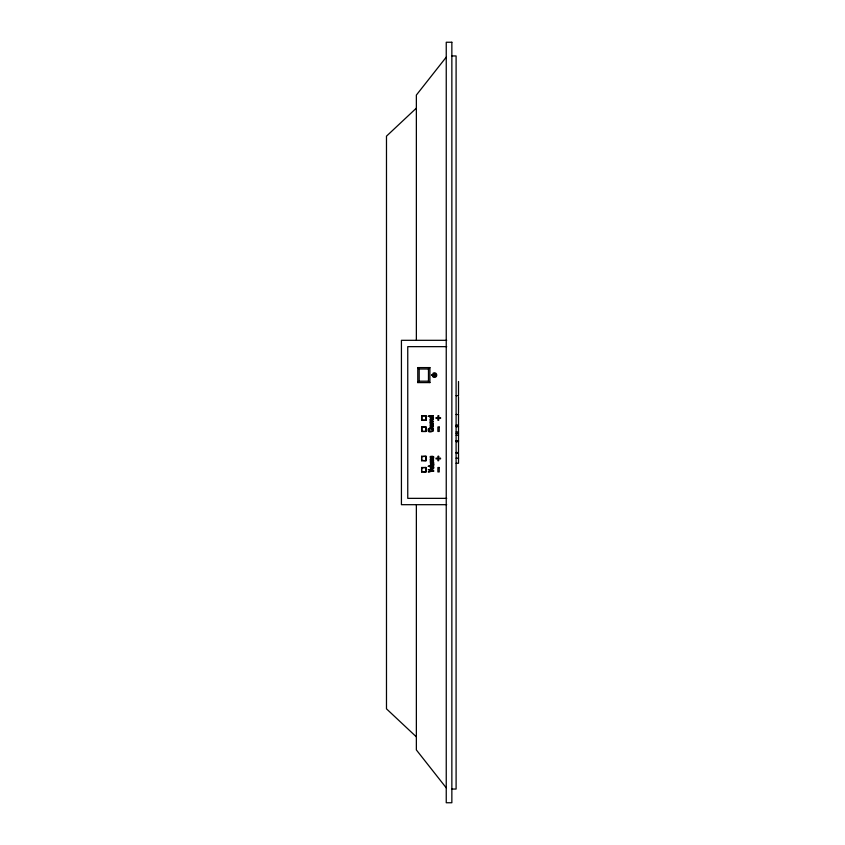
<?xml version="1.0" encoding="UTF-8"?>
<svg xmlns="http://www.w3.org/2000/svg" width="845" height="845" viewBox="0 0 845 845"><rect width="100%" height="100%" fill="white"/><g stroke="black" fill="none" stroke-linecap="round" stroke-linejoin="round"><path stroke-width="1.27" d="M446.244 57.143L416.363 95.073L416.363 340.313M429.894 382.595L428.478 381.179L428.478 369.011L429.894 367.596L417.779 367.596L417.779 382.595L429.894 382.595L429.894 367.596M417.779 382.595L419.194 381.179L419.194 369.011L417.779 367.596M421.623 420.24L426.049 420.24L426.049 415.803L421.623 415.803L421.623 420.24L426.049 420.24M421.623 415.803L426.049 415.803M421.623 431.446L426.049 431.446L426.049 427.01L421.623 427.01L421.623 431.446L426.049 431.446M421.623 427.01L426.049 427.01M421.623 460.726L421.623 456.289L426.049 456.289L426.049 460.726L421.623 460.726L421.623 456.289M421.961 456.638L426.049 456.289M421.623 471.932L421.623 467.496L426.049 467.496L426.049 471.932L421.623 471.932L421.623 467.496M421.961 467.845L426.049 467.496M416.363 108.139L386.482 136.161L386.482 708.839L416.363 736.861M451.853 55.95L456.099 55.95L456.099 789.05L451.853 789.05M446.709 340.313L401.428 340.313L401.428 504.687L446.709 504.687M446.709 346.651L407.755 346.651L407.755 498.349L446.709 498.349M419.194 369.011L428.478 369.011M419.194 381.179L428.478 381.179M456.099 395.65L458.518 395.65L458.518 381.475M456.099 414.483L458.518 414.483M456.099 425.067L458.518 425.067M456.099 425.922L458.518 425.922L458.518 452.54L456.099 452.54M456.099 426.693L458.518 426.693M456.099 432.006L458.518 432.006M456.099 433.453L458.518 433.453M456.099 435.196L458.518 435.196M456.099 440.741L458.518 440.741M456.099 440.9L458.518 440.9M456.099 441.65L458.518 441.65M456.099 453.142L458.518 453.142L458.518 463.271L456.099 463.271M456.099 458.18L458.518 458.18M421.961 460.388L426.049 460.726M421.961 471.594L426.049 471.932M446.244 787.857L416.363 749.927L416.363 504.687M458.518 396.844L458.518 412.941M458.518 414.008L458.518 425.31M425.711 416.152L425.711 419.891M425.711 427.359L425.711 431.098M425.711 456.638L425.711 460.388M425.711 467.845L425.711 471.594M421.961 416.152L421.961 419.891M421.961 427.359L421.961 431.098M434.826 375.095L431.499 375.095L434.826 375.095M432.809 376.416L432.967 376.849A2.292 2.292 0 0 0 436.136 376.659A2.292 2.292 0 0 0 436.062 373.479A2.292 2.292 0 0 0 432.893 373.427L433.327 374.06A1.521 1.521 0 0 1 435.502 374.008A1.521 1.521 0 0 1 435.502 376.173A1.521 1.521 0 0 1 433.327 376.12L432.809 376.416M430.179 419.616L430.179 421.222L433.316 421.222L430.58 420.789L430.559 419.838L433.316 419.416L430.179 419.616M430.179 422.109L430.179 423.715L433.316 423.715L430.58 423.292L430.559 422.342L433.316 421.908L430.179 422.109M430.179 427.095L430.263 428.267L428.267 428.7L433.316 428.7L430.58 428.267L430.559 427.316L433.316 426.894L430.179 427.095M433.337 425.859L431.679 426.186L431.478 424.834L430.538 424.834L430.538 425.764C430.454 427.728 428.88 421.835 433.316 424.422L433.337 425.859M430.327 459.141L430.327 462.331L433.707 462.331L430.77 461.866L430.739 460.852L433.707 460.852L430.77 460.398L430.739 459.384L433.707 458.919L430.327 459.141M430.348 467.264C430.454 473.633 438.206 464.687 430.348 467.264M433.728 464.644L430.327 465.025L433.295 464.56L433.274 463.535L430.327 463.081L433.707 463.081L433.728 464.644M430.2 417.166C430.517 422.648 435.08 415.993 432.957 417.377L432.957 418.307L431.816 418.307L431.668 416.965L430.2 417.166M430.348 456.501C428.985 460.388 436.749 457.356 432.703 456.279L433.327 457.726L432.101 457.726L431.932 456.279L430.348 456.501M428.288 429.651C426.82 434.562 437.594 430.158 431.679 429.429L432.915 429.883L432.915 431.003L428.658 431.003L428.658 429.883L429.799 429.429L428.288 429.651M433.728 470.992L428.267 471.932L432.957 470.76L428.267 469.588L433.728 470.992M451.853 42.25L446.244 42.25L446.244 802.75L451.853 802.75L451.853 42.25M433.316 415.803L428.267 416.226L433.316 415.803M438.692 415.803L437.89 415.803L437.89 417.652L436.009 417.652L436.009 418.402L437.89 418.402L437.89 420.25L438.692 420.25L438.692 418.402L440.572 418.402L440.572 417.652L438.692 417.652L438.692 415.803M431.478 417.377L430.538 417.377L430.538 418.307L431.478 418.307L431.478 417.377M432.925 424.834L431.816 424.834L431.816 425.795L432.946 425.795L432.925 424.834M439.22 427.021L437.89 427.021L437.89 431.446L439.22 431.446L439.22 427.021M438.671 456.311L437.879 456.311L437.879 458.148L436.009 458.148L436.009 458.898L437.879 458.898L437.879 460.726L438.671 460.726L438.671 458.898L440.541 458.898L440.541 458.148L438.671 458.148L438.671 456.311M431.732 456.722L430.707 456.722L430.707 457.726L431.732 457.726L431.732 456.722M433.707 465.806L428.267 466.26L433.707 465.806M433.305 467.507L430.728 467.507L430.728 468.531L433.305 468.531L433.305 467.507M439.22 467.507L437.89 467.507L437.89 471.932L439.22 471.932L439.22 467.507"/></g></svg>
